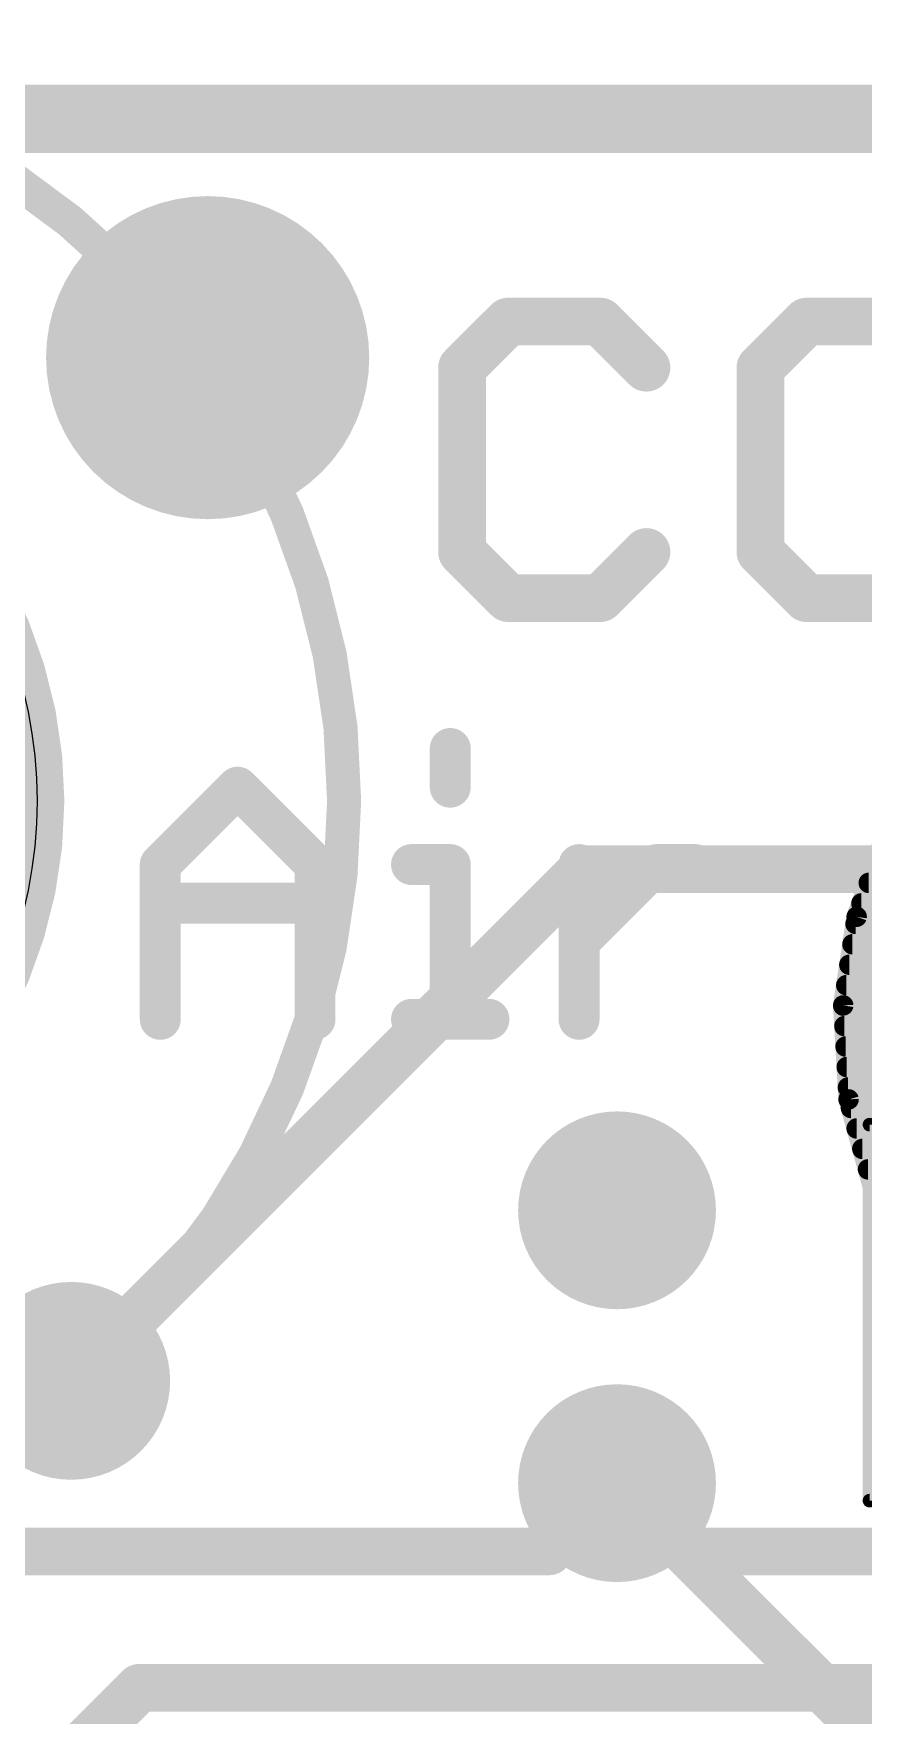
# Model space of a CAD drawing. Extents: x -8.7 to 63.3, y -0.1 to 30.3.
# Drawn here: x 4.18 to 7.27, y 11.84 to 18.1 of the extents above; entities that cross this region are included whole.
import ezdxf

# ---------------------------------------------------------------- set-up
doc = ezdxf.new("R2010")
doc.units = 0
for name, color, linetype in [('1', 12, 'CONTINUOUS'), ('16', 132, 'CONTINUOUS'), ('18', 110, 'CONTINUOUS'), ('20', 53, 'CONTINUOUS'), ('21', 41, 'CONTINUOUS'), ('22', 40, 'CONTINUOUS'), ('29', 253, 'CONTINUOUS'), ('39', 12, 'CONTINUOUS')]:
    doc.layers.add(name, color=color, linetype=linetype)

# ---------------------------------------------------------------- blocks, each defined once
blk = doc.blocks.new('PIE')
at = {"const_width": 0.5}
blk.add_lwpolyline([(0, -0.25, 1), (0, 0.25, 1), (0, -0.25)], format="xyb", dxfattribs=at)
blk = doc.blocks.new('ROUNDV')
at = {"const_width": 0.5}
blk.add_lwpolyline([(0, -0.25, 1), (0, 0.25, 1), (0, -0.25)], format="xyb", dxfattribs=at)

msp = doc.modelspace()

# ---------------------------------------------------------------- linework, layer by layer
at = {"layer": '1'}
for points, const_width in [([(17.78, 17.78), (0, 17.78)], 0.254), ([(6.223, 14.986), (4.318, 13.081)], 0.1778), ([(6.223, 14.986), (9.017, 14.986)], 0.1778), ([(6.096, 12.446), (6.35, 12.7)], 0.1778), ([(6.604, 12.446), (6.35, 12.7)], 0.1778), ([(3.683, 12.446), (6.096, 12.446)], 0.1778), ([(7.874, 12.446), (6.604, 12.446)], 0.1778), ([(4.572, 11.938), (4.318, 11.684)], 0.1778), ([(7.493, 11.938), (4.572, 11.938)], 0.1778)]:
    msp.add_lwpolyline(points, dxfattribs=dict(at, const_width=const_width))
at = {"layer": '1', "const_width": 0.0889}
for points in [[(6.223, 15.0305, 1), (6.223, 14.9416)], [(6.2544, 14.9546, 1), (6.1916, 15.0174)], [(4.2866, 13.1124, 1), (4.3494, 13.0496)], [(6.3814, 12.7314, 1), (6.3186, 12.6686)], [(6.3814, 12.6686, 1), (6.3186, 12.7314)], [(6.096, 12.4016, 1), (6.096, 12.4904)], [(6.604, 12.4904, 1), (6.604, 12.4016)], [(6.0646, 12.4774, 1), (6.1274, 12.4146)], [(6.5726, 12.4146, 1), (6.6354, 12.4774)], [(4.572, 11.9825, 1), (4.572, 11.8936)], [(4.6034, 11.9066, 1), (4.5406, 11.9694)]]:
    msp.add_lwpolyline(points, format="xyb", dxfattribs=at)
at = {"layer": '16'}
for points, const_width in [([(0, 17.78), (17.78, 17.78)], 0.254), ([(1.905, 13.081), (4.318, 13.081)], 0.1778), ([(7.62, 11.43), (6.35, 12.7)], 0.1778)]:
    msp.add_lwpolyline(points, dxfattribs=dict(at, const_width=const_width))
at = {"layer": '16', "const_width": 0.0889}
for points in [[(4.318, 13.0366, 1), (4.318, 13.1255)], [(6.3814, 12.7314, 1), (6.3186, 12.6686)]]:
    msp.add_lwpolyline(points, format="xyb", dxfattribs=at)
at = {"layer": '20', "const_width": 0.2032}
msp.add_lwpolyline([(0, 17.78), (17.78, 17.78)], dxfattribs=at)
at = {"layer": '20'}
msp.add_circle((2.54, 15.24), 1.651, dxfattribs=at)
at = {"layer": '21'}
for points, const_width in [([(5.9447, 17.0252), (5.7731, 16.8536)], 0.1778), ([(6.2879, 17.0252), (5.9447, 17.0252)], 0.1778), ([(6.4595, 16.8536), (6.2879, 17.0252)], 0.1778), ([(7.0556, 17.0252), (6.884, 16.8536)], 0.1778), ([(7.3988, 17.0252), (7.0556, 17.0252)], 0.1778), ([(5.7731, 16.8536), (5.7731, 16.1672)], 0.1778), ([(6.884, 16.8536), (6.884, 16.1672)], 0.1778), ([(5.7731, 16.1672), (5.9447, 15.9957)], 0.1778), ([(6.2879, 15.9957), (6.4595, 16.1672)], 0.1778), ([(6.884, 16.1672), (7.0556, 15.9957)], 0.1778), ([(5.9447, 15.9957), (6.2879, 15.9957)], 0.1778), ([(7.0556, 15.9957), (7.3988, 15.9957)], 0.1778), ([(5.7291, 15.4356), (5.7291, 15.2915)], 0.1524), ([(4.6495, 15.0034), (4.9376, 15.2915)], 0.1524), ([(4.9376, 15.2915), (5.2257, 15.0034)], 0.1524), ([(4.6495, 14.4272), (4.6495, 15.0034)], 0.1524), ([(5.2257, 15.0034), (5.2257, 14.4272)], 0.1524), ([(5.585, 15.0034), (5.7291, 15.0034)], 0.1524), ([(5.7291, 15.0034), (5.7291, 14.4272)], 0.1524), ([(6.2087, 14.4272), (6.2087, 15.0034)], 0.1524), ([(6.2087, 14.7153), (6.4968, 15.0034)], 0.1524), ([(6.4968, 15.0034), (6.6409, 15.0034)], 0.1524), ([(4.6495, 14.8594), (5.2257, 14.8594)], 0.1524), ([(5.585, 14.4272), (5.8731, 14.4272)], 0.1524)]:
    msp.add_lwpolyline(points, dxfattribs=dict(at, const_width=const_width))
for points, const_width in [([(5.9447, 17.0697, 1), (5.9447, 16.9808)], 0.0889), ([(5.9761, 16.9938, 1), (5.9133, 17.0567)], 0.0889), ([(6.3193, 17.0567, 1), (6.2565, 16.9938)], 0.0889), ([(6.2879, 16.9808, 1), (6.2879, 17.0697)], 0.0889), ([(7.0556, 17.0697, 1), (7.0556, 16.9808)], 0.0889), ([(7.0871, 16.9938, 1), (7.0242, 17.0567)], 0.0889), ([(5.8176, 16.8536, 1), (5.7287, 16.8536)], 0.0889), ([(5.7417, 16.8851, 1), (5.8045, 16.8222)], 0.0889), ([(6.4281, 16.8222, 1), (6.4909, 16.8851)], 0.0889), ([(6.8526, 16.8851, 1), (6.9155, 16.8222)], 0.0889), ([(6.9285, 16.8536, 1), (6.8396, 16.8536)], 0.0889), ([(5.8045, 16.1987, 1), (5.7417, 16.1358)], 0.0889), ([(6.4909, 16.1358, 1), (6.4281, 16.1987)], 0.0889), ([(6.9155, 16.1987, 1), (6.8526, 16.1358)], 0.0889), ([(5.7287, 16.1672, 1), (5.8176, 16.1672)], 0.0889), ([(6.8396, 16.1672, 1), (6.9285, 16.1672)], 0.0889), ([(5.9447, 16.0401, 1), (5.9447, 15.9512)], 0.0889), ([(5.9133, 15.9642, 1), (5.9761, 16.0271)], 0.0889), ([(6.2565, 16.0271, 1), (6.3193, 15.9642)], 0.0889), ([(6.2879, 15.9512, 1), (6.2879, 16.0401)], 0.0889), ([(7.0556, 16.0401, 1), (7.0556, 15.9512)], 0.0889), ([(7.0242, 15.9642, 1), (7.0871, 16.0271)], 0.0889), ([(5.7672, 15.4356, 1), (5.691, 15.4356)], 0.0762), ([(4.9645, 15.3185, 1), (4.9107, 15.2646)], 0.0762), ([(4.9645, 15.2646, 1), (4.9107, 15.3185)], 0.0762), ([(5.691, 15.2915, 1), (5.7672, 15.2915)], 0.0762), ([(4.6225, 15.0304, 1), (4.6764, 14.9765)], 0.0762), ([(4.6876, 15.0034, 1), (4.6114, 15.0034)], 0.0762), ([(5.2638, 15.0034, 1), (5.1876, 15.0034)], 0.0762), ([(5.1988, 14.9765, 1), (5.2527, 15.0304)], 0.0762), ([(5.585, 15.0415, 1), (5.585, 14.9653)], 0.0762), ([(5.7672, 15.0034, 1), (5.691, 15.0034)], 0.0762), ([(5.7291, 14.9653, 1), (5.7291, 15.0415)], 0.0762), ([(6.2468, 15.0034, 1), (6.1706, 15.0034)], 0.0762), ([(6.4968, 15.0415, 1), (6.4968, 14.9653)], 0.0762), ([(6.5237, 14.9765, 1), (6.4699, 15.0304)], 0.0762), ([(6.6409, 14.9653, 1), (6.6409, 15.0415)], 0.0762), ([(4.6495, 14.8975, 1), (4.6495, 14.8213)], 0.0762), ([(5.2257, 14.8213, 1), (5.2257, 14.8975)], 0.0762), ([(6.1817, 14.7423, 1), (6.2356, 14.6884)], 0.0762), ([(5.585, 14.4653, 1), (5.585, 14.3891)], 0.0762), ([(5.8731, 14.3891, 1), (5.8731, 14.4653)], 0.0762), ([(4.6114, 14.4272, 1), (4.6876, 14.4272)], 0.0762), ([(5.1876, 14.4272, 1), (5.2638, 14.4272)], 0.0762), ([(5.691, 14.4272, 1), (5.7672, 14.4272)], 0.0762), ([(6.1706, 14.4272, 1), (6.2468, 14.4272)], 0.0762)]:
    msp.add_lwpolyline(points, format="xyb", dxfattribs=dict(at, const_width=const_width))
at = {"layer": '22', "const_width": 0.0762}
for points in [[(7.242, 14.809), (7.342, 15.089)], [(7.2871, 14.9352), (9.1482, 14.9352)], [(7.192, 14.479), (7.242, 14.809)], [(7.2599, 14.859), (9.0787, 14.859)], [(7.238, 14.7828), (9.0126, 14.7828)], [(7.2265, 14.7066), (8.9675, 14.7066)], [(7.2149, 14.6304), (8.932, 14.6304)], [(7.2034, 14.5542), (8.922, 14.5542)], [(7.212, 14.129), (7.192, 14.479)], [(7.1921, 14.478), (8.922, 14.478)], [(7.1964, 14.4018), (8.9427, 14.4018)], [(7.2008, 14.3256), (8.9741, 14.3256)], [(7.2051, 14.2494), (9.0426, 14.2494)], [(7.2095, 14.1732), (9.1507, 14.1732)], [(7.312, 13.769), (7.212, 14.129)], [(7.2209, 14.097), (10.5598, 14.097)], [(7.2421, 14.0208), (10.5651, 14.0208)], [(7.2632, 13.9446), (10.5691, 13.9446)], [(7.2844, 13.8684), (10.572, 13.8684)]]:
    msp.add_lwpolyline(points, dxfattribs=at)
at = {"layer": '22', "const_width": 0.0381}
for points in [[(7.2871, 14.9543, 1), (7.2871, 14.9162)], [(7.2608, 14.8061, 1), (7.2232, 14.8119)], [(7.2599, 14.878, 1), (7.2599, 14.8399)], [(7.238, 14.8018, 1), (7.238, 14.7637)], [(7.2241, 14.8154, 1), (7.2599, 14.8026)], [(7.2265, 14.7256, 1), (7.2265, 14.6875)], [(7.2149, 14.6494, 1), (7.2149, 14.6113)], [(7.2034, 14.5733, 1), (7.2034, 14.5352)], [(7.211, 14.4801, 1), (7.173, 14.4779)], [(7.1732, 14.4819, 1), (7.2108, 14.4761)], [(7.1921, 14.4971, 1), (7.1921, 14.459)], [(7.1964, 14.4209, 1), (7.1964, 14.3828)], [(7.2008, 14.3447, 1), (7.2008, 14.3066)], [(7.2051, 14.2685, 1), (7.2051, 14.2304)], [(7.2095, 14.1923, 1), (7.2095, 14.1542)], [(7.2304, 14.1341, 1), (7.1936, 14.1239)], [(7.193, 14.1279, 1), (7.231, 14.1301)], [(7.2209, 14.1161, 1), (7.2209, 14.078)], [(7.2421, 14.0399, 1), (7.2421, 14.0018)], [(7.2632, 13.9637, 1), (7.2632, 13.9256)], [(7.2844, 13.8875, 1), (7.2844, 13.8494)]]:
    msp.add_lwpolyline(points, format="xyb", dxfattribs=at)
at = {"layer": '29', "const_width": 1.7526}
msp.add_lwpolyline([(2.54, 14.3637, 1), (2.54, 16.1163, 1), (2.54, 14.3637)], format="xyb", dxfattribs=at)
at = {"layer": '39'}
for points, const_width in [([(2.54, 12.446, 1), (2.54, 18.034, 1), (2.54, 12.446)], 0.127), ([(7.3027, 14.035, 1), (7.2773, 14.035)], 0.0254), ([(7.29, 14.0477, 1), (7.29, 14.0223)], 0.0254), ([(7.29, 12.6477, 1), (7.29, 12.6223)], 0.0254), ([(7.2773, 12.635, 1), (7.3027, 12.635)], 0.0254)]:
    msp.add_lwpolyline(points, format="xyb", dxfattribs=dict(at, const_width=const_width))
at = {"layer": '39', "const_width": 0.0508}
for points in [[(7.29, 12.635), (7.29, 14.035)], [(7.29, 14.035), (10.49, 14.035)], [(10.49, 12.635), (7.29, 12.635)]]:
    msp.add_lwpolyline(points, dxfattribs=at)

# ---------------------------------------------------------------- block references
at = {"layer": '1'}
msp.add_blockref('PIE', (4.826, 16.891), dxfattribs=at)
at = {"layer": '18', "xscale": 0.7366, "yscale": 0.7366}
for p in [(6.35, 13.716), (6.35, 13.716), (4.318, 13.081), (4.318, 13.081), (6.35, 12.7), (6.35, 12.7)]:
    msp.add_blockref('ROUNDV', p, dxfattribs=at)
at = {"layer": '29', "xscale": 1.2032, "yscale": 1.2032}
msp.add_blockref('PIE', (4.826, 16.891), dxfattribs=at)

doc.saveas('drawing.dxf')
